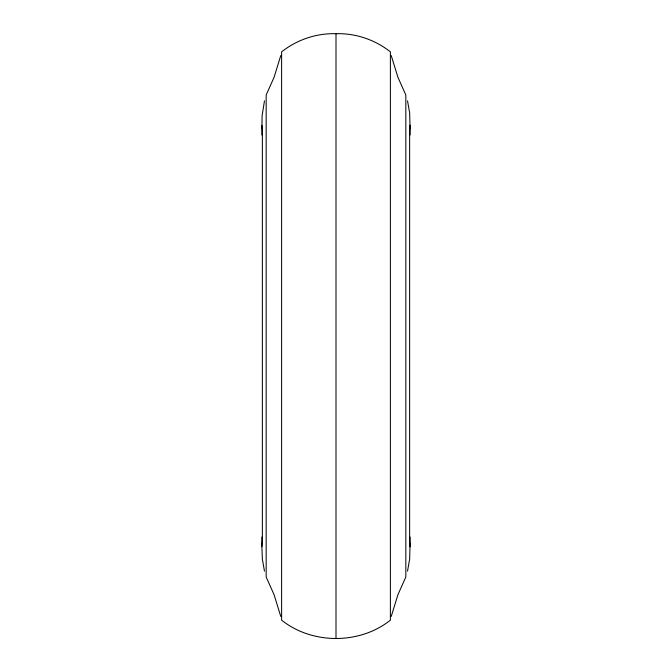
<?xml version="1.0" encoding="UTF-8"?>
<svg xmlns="http://www.w3.org/2000/svg" width="672" height="672" viewBox="0 0 672 672"><rect width="100%" height="100%" fill="white"/><g stroke="black" fill="none" stroke-linecap="round" stroke-linejoin="round"><path stroke-width="1.01" d="M261.878 134.963L262.08 115.945L264.474 100.834M264.474 571.166L262.349 559.104L261.878 546.689L262.374 540.767L262.374 131.233L261.878 125.311M410.063 128.335L409.651 112.896L407.526 100.834M407.526 571.166L409.651 559.104L410.063 543.665M280.77 55.566L274 77.49L266.171 94.954L266.171 577.046L274 594.51L280.77 616.434M391.23 616.434L398 594.51L405.829 577.046L405.829 94.954L398 77.49L391.23 55.566M336 33.726C355.53 33.054 375.052 39.782 390.382 51.828L390.382 620.172C359.722 644.591 312.278 644.591 281.618 620.172L281.618 51.828C296.948 39.782 316.47 33.054 336 33.726L336 638.274M410.122 134.963L410.063 125.126L409.626 131.233L409.626 540.767L410.063 546.874L410.122 537.037M261.878 537.037L261.878 546.689"/></g></svg>
